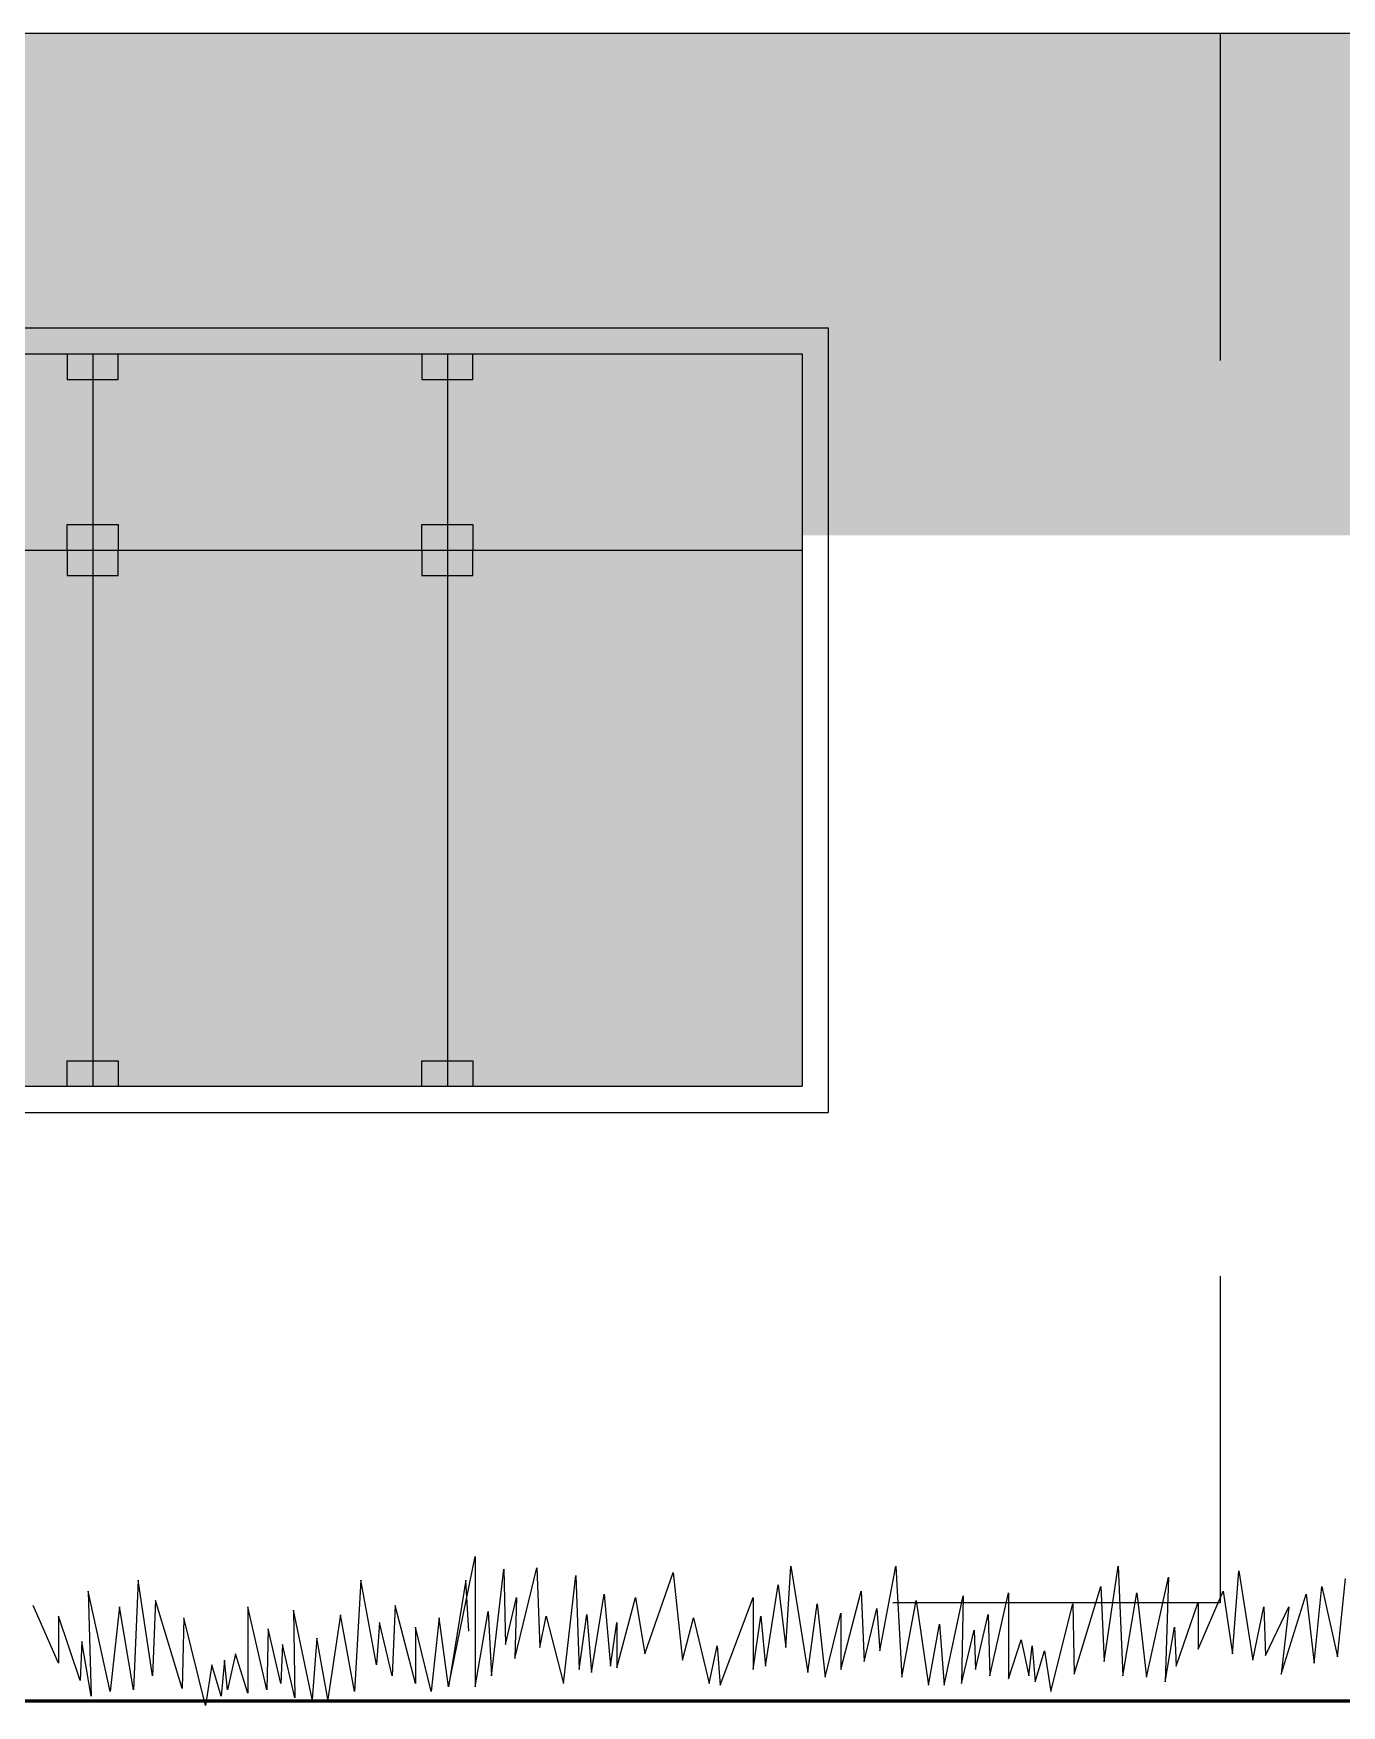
# Model space of a CAD drawing. Header units: millimetres. Extents: x -249630 to 95394, y -188036 to 109963.
# Drawn here: x -95040 to -92539, y 80489 to 83685 of the extents above; entities that cross this region are included whole.
import ezdxf

# ---------------------------------------------------------------- set-up
doc = ezdxf.new("R2010")
doc.units = ezdxf.units.MM
doc.linetypes.add('DASHED2', pattern=[9.525, 6.35, -3.175])
for name, color, linetype in [('05', 5, 'Continuous'), ('Layer1', 2, 'Continuous'), ('Layer5', 84, 'Continuous'), ('Layer8', 8, 'Continuous'), ('SOMBRA', 252, 'Continuous'), ('VEREDA', 1, 'Continuous')]:
    doc.layers.add(name, color=color, linetype=linetype)
doc.layers.add('MUROS', color=6, linetype='Continuous', lineweight=60)

msp = doc.modelspace()

# ---------------------------------------------------------------- hatches: boundary and pattern name
at = {"layer": 'SOMBRA'}
msp.add_hatch(color=252, dxfattribs=at).paths.add_polyline_path([(-87769.961, 83684.848), (-97457.461, 83684.848), (-96837.147, 82725.638), (-92144.961, 82725.638), (-92144.961, 82091.098), (-88082.461, 82091.098), (-88082.461, 82725.638), (-87769.961, 82725.638)])
h = msp.add_hatch(color=8, dxfattribs=at)
h.set_gradient(color1=(122, 133, 132), one_color=1, tint=1, name='INVCURVED')
h.paths.add_polyline_path([(-95604.336, 83072.348), (-96282.461, 83072.348), (-96282.461, 81672.348), (-95604.336, 81672.348)])
h.paths.add_polyline_path([(-94926.211, 83072.348), (-95604.336, 83072.348), (-95604.336, 81672.348), (-94926.211, 81672.348)])
h.paths.add_polyline_path([(-94248.086, 83072.348), (-94926.211, 83072.348), (-94926.211, 81672.348), (-94248.086, 81672.348)])
h.paths.add_polyline_path([(-93569.961, 83072.348), (-94248.086, 83072.348), (-94248.086, 81672.348), (-93569.961, 81672.348)])

# ---------------------------------------------------------------- linework, layer by layer
at = {"layer": '05'}
msp.add_line((-91082.461, 83684.848), (-97457.461, 83684.848), dxfattribs=at)
at = {"layer": 'Layer1'}
for points in [[(-96332.461, 83122.348), (-93519.961, 83122.348)], [(-93519.961, 83122.348), (-93519.961, 81622.348)], [(-96332.461, 81622.348), (-93519.961, 81622.348)]]:
    msp.add_lwpolyline(points, dxfattribs=at)
at = {"layer": 'Layer5'}
for points in [[(-94246.04, 80524.445), (-94194.918, 80773.763), (-94194.918, 80524.445), (-94170.149, 80668.273), (-94164.157, 80545.555), (-94140.189, 80749.087), (-94137.193, 80605.417), (-94116.222, 80695.211), (-94119.217, 80578.479), (-94077.274, 80752.08), (-94071.282, 80599.431), (-94059.298, 80659.294), (-94026.342, 80530.589), (-94002.375, 80737.114), (-93996.383, 80557.528), (-93981.403, 80662.287), (-93972.415, 80551.541), (-93948.448, 80701.197), (-93936.464, 80563.514), (-93924.48, 80647.321), (-93924.48, 80560.521), (-93888.528, 80695.211), (-93870.552, 80587.459), (-93816.625, 80743.101), (-93798.649, 80575.486), (-93777.678, 80656.3), (-93747.718, 80530.589), (-93732.738, 80602.424), (-93726.746, 80527.596), (-93663.831, 80695.211), (-93663.831, 80557.528), (-93648.851, 80659.294), (-93639.863, 80563.514), (-93615.895, 80719.156), (-93600.916, 80599.431), (-93591.927, 80755.073), (-93558.972, 80551.541), (-93540.996, 80683.238), (-93526.017, 80542.562), (-93496.057, 80665.28), (-93496.057, 80557.528), (-93457.109, 80707.183), (-93451.117, 80572.493), (-93427.15, 80674.259), (-93421.158, 80593.445), (-93391.198, 80755.073), (-93379.214, 80542.562), (-93352.25, 80689.225), (-93328.283, 80527.596), (-93307.311, 80644.328), (-93298.323, 80527.596), (-93262.372, 80698.204), (-93265.367, 80530.589), (-93241.4, 80632.355), (-93238.404, 80557.528), (-93214.436, 80662.287), (-93211.44, 80545.555), (-93175.489, 80704.19), (-93175.489, 80539.569), (-93151.521, 80614.397), (-93136.541, 80545.555), (-93130.549, 80602.424), (-93124.557, 80533.583), (-93106.581, 80593.445), (-93094.598, 80515.624), (-93052.654, 80683.238), (-93049.658, 80548.548), (-92998.727, 80716.163), (-92992.735, 80572.493), (-92965.771, 80755.073), (-92956.783, 80545.555), (-92929.819, 80704.19), (-92911.844, 80542.562), (-92869.9, 80734.121), (-92875.892, 80533.583), (-92857.916, 80638.342), (-92854.92, 80563.514), (-92812.977, 80686.232), (-92812.977, 80596.438), (-92765.041, 80707.183), (-92747.065, 80587.459), (-92735.082, 80746.094), (-92708.118, 80575.486), (-92687.146, 80677.252), (-92684.15, 80584.466), (-92639.211, 80677.252), (-92654.19, 80548.548), (-92606.255, 80701.197), (-92591.275, 80569.5), (-92576.296, 80716.163), (-92546.336, 80581.472), (-92531.356, 80731.128)], [(-94207.461, 80630.595), (-94213.085, 80727.977), (-94246.04, 80524.445), (-94264.016, 80656.142), (-94278.996, 80515.465), (-94308.956, 80638.183), (-94308.956, 80530.431), (-94347.903, 80680.087), (-94353.895, 80545.396), (-94377.863, 80647.162), (-94383.854, 80566.348), (-94413.814, 80727.977), (-94425.798, 80515.465), (-94452.762, 80662.128), (-94476.73, 80500.5), (-94497.701, 80617.231), (-94506.689, 80500.5), (-94542.64, 80671.107), (-94539.645, 80503.493), (-94563.612, 80605.259), (-94566.608, 80530.431), (-94590.576, 80635.19), (-94593.572, 80518.458), (-94629.524, 80677.094), (-94629.524, 80512.472), (-94653.491, 80587.3), (-94668.471, 80518.458), (-94674.463, 80575.328), (-94680.455, 80506.486), (-94698.431, 80566.348), (-94710.414, 80488.527), (-94752.358, 80656.142), (-94755.354, 80521.451), (-94806.285, 80689.066), (-94812.278, 80545.396), (-94839.241, 80727.977), (-94848.229, 80518.458), (-94875.193, 80677.094), (-94893.168, 80515.465), (-94935.112, 80707.025), (-94929.12, 80506.486), (-94947.096, 80611.245), (-94950.092, 80536.417), (-94992.035, 80659.135), (-94992.035, 80569.341), (-95039.971, 80680.087)]]:
    msp.add_lwpolyline(points, dxfattribs=at)
at = {"layer": 'Layer8', "linetype": 'DASHED2', "ltscale": 0.025}
for points in [[(-92769.961, 83059.848), (-92769.961, 83684.848)], [(-92769.961, 80684.848), (-92769.961, 81309.848)], [(-92771.37, 80684.848), (-93396.37, 80684.848)]]:
    msp.add_lwpolyline(points, dxfattribs=at)
at = {"layer": 'MUROS'}
msp.add_lwpolyline([(-97269.961, 80497.348), (-84894.961, 80497.348)], dxfattribs=at)
at = {"layer": 'VEREDA'}
for points in [[(-96282.461, 83072.348), (-93569.961, 83072.348)], [(-94974.961, 83072.348), (-94974.961, 83023.598), (-94877.461, 83023.598), (-94877.461, 83072.348)], [(-94926.211, 83072.348), (-94926.211, 81672.348)], [(-94296.836, 83072.348), (-94296.836, 83023.598), (-94199.336, 83023.598), (-94199.336, 83072.348)], [(-94248.086, 83072.348), (-94248.086, 81672.348)], [(-93569.961, 83072.348), (-93569.961, 81672.348)], [(-94974.961, 82697.348), (-94974.961, 82746.098), (-94877.461, 82746.098), (-94877.461, 82697.348)], [(-94296.836, 82697.348), (-94296.836, 82746.098), (-94199.336, 82746.098), (-94199.336, 82697.348)], [(-96282.461, 82697.348), (-93569.961, 82697.348)], [(-94974.961, 82697.348), (-94974.961, 82648.598), (-94877.461, 82648.598), (-94877.461, 82697.348)], [(-94296.836, 82697.348), (-94296.836, 82648.598), (-94199.336, 82648.598), (-94199.336, 82697.348)], [(-94974.961, 81672.348), (-94974.961, 81721.098), (-94877.461, 81721.098), (-94877.461, 81672.348)], [(-94296.836, 81672.348), (-94296.836, 81721.098), (-94199.336, 81721.098), (-94199.336, 81672.348)], [(-96282.461, 81672.348), (-93569.961, 81672.348)]]:
    msp.add_lwpolyline(points, dxfattribs=at)

doc.saveas('drawing.dxf')
